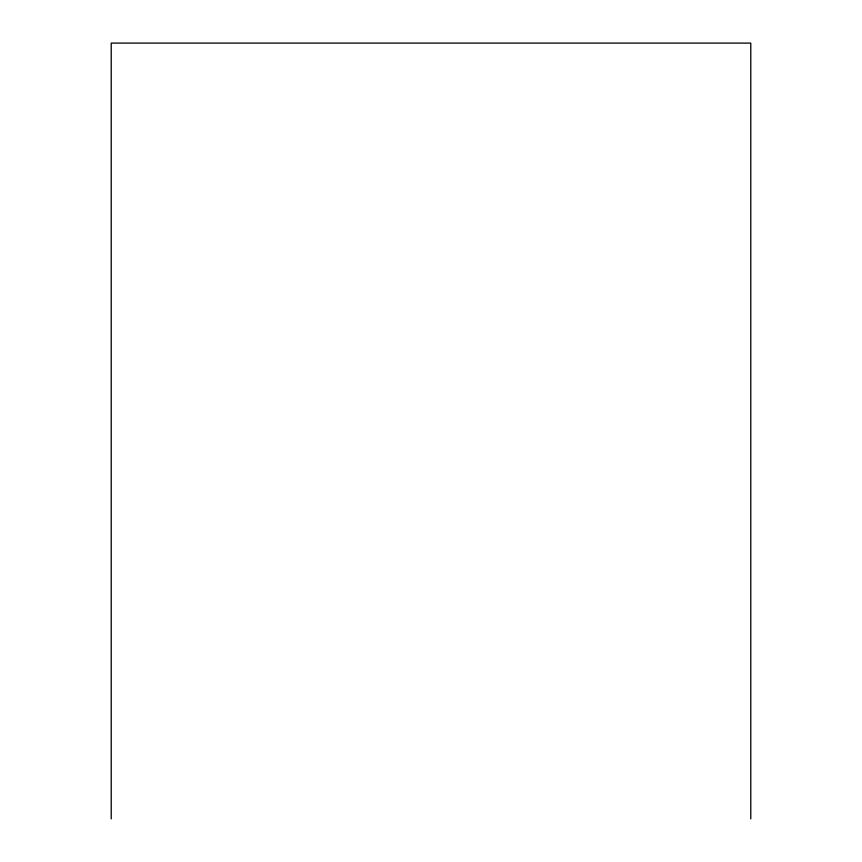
<?xml version="1.0" encoding="UTF-8"?>
<svg xmlns="http://www.w3.org/2000/svg" width="862" height="862" viewBox="0 0 862 862"><rect width="100%" height="100%" fill="white"/><g stroke="black" fill="none" stroke-linecap="round" stroke-linejoin="round"><path stroke-width="1.29" d="M750.78 818.9L750.78 43.1L111.22 43.1L111.22 818.9"/></g></svg>
